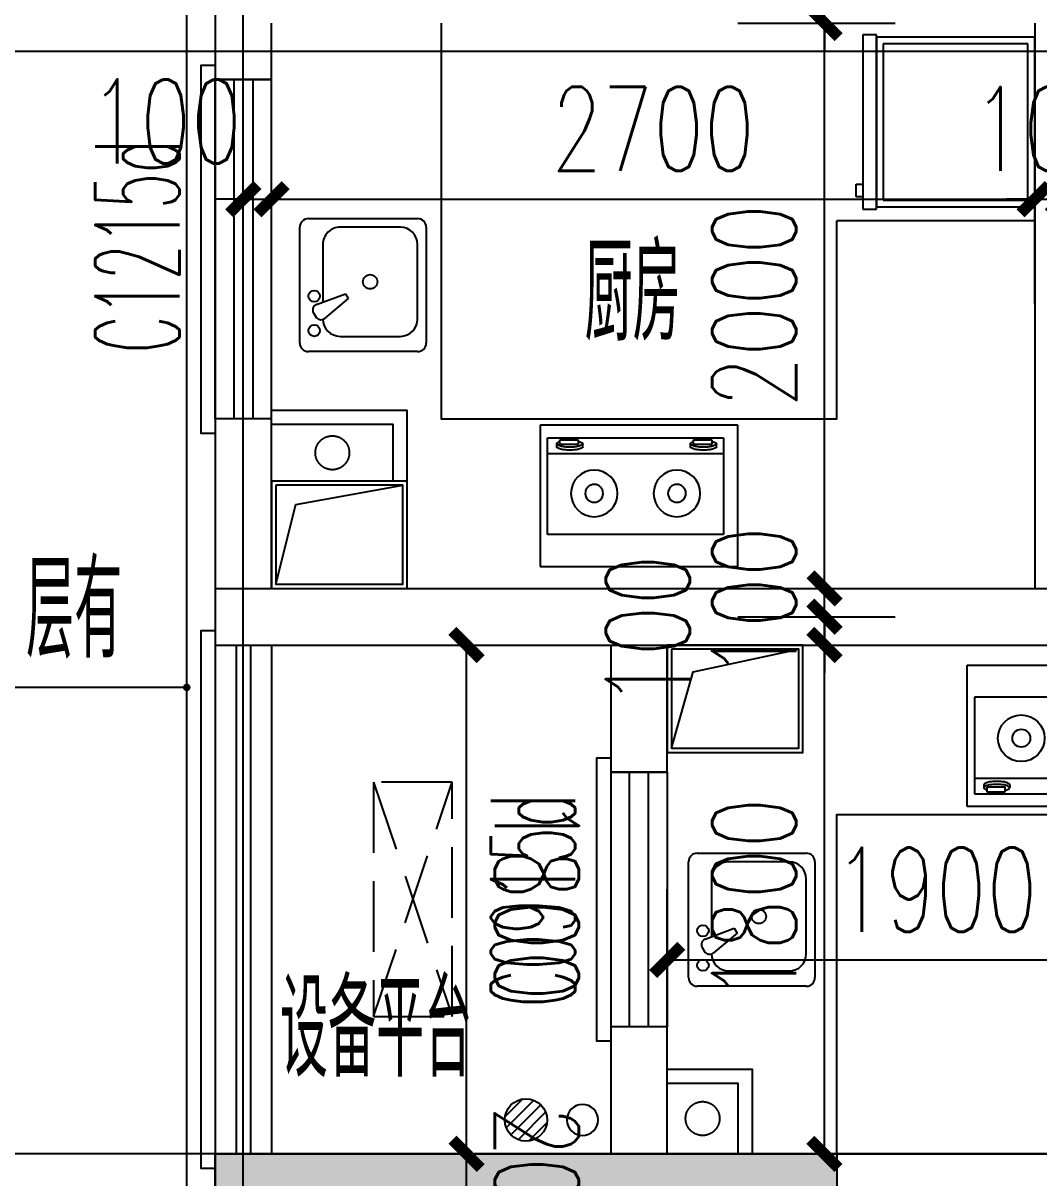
# Model space of a CAD drawing. Extents: x -129588 to 17450, y 1144 to 109436.
# Drawn here: x -44893 to -41299, y 83913 to 87998 of the extents above; entities that cross this region are included whole.
import ezdxf

# ---------------------------------------------------------------- set-up
doc = ezdxf.new("R2010")
doc.units = 0
doc.header["$LTSCALE"] = 1000
doc.header["$MEASUREMENT"] = 0
doc.linetypes.add('DASH', pattern=[0.35, 0.25, -0.1])
doc.linetypes.add('PS', pattern=[3200, 1500, -200, 1500])
for name, color, linetype in [('_S-空调立管', 7, 'Continuous'), ('A-Lvtry', 5, 'Continuous'), ('A-外装饰线脚', 7, 'Continuous'), ('A-烟气道', 105, 'Continuous'), ('A-空调室外机', 5, 'DASH'), ('A-第三道尺寸线', 105, 'Continuous'), ('A-线脚看线', 9, 'Continuous'), ('AE-FLOR', 151, 'Continuous'), ('DIM_LEAD', 3, 'Continuous'), ('DOTE', 16, 'Continuous'), ('NL', 5, 'Continuous'), ('PS', 6, 'PS'), ('PUB_HATCH', 8, 'Continuous'), ('PUB_TEXT', 7, 'Continuous'), ('WALL', 2, 'Continuous'), ('WINDOW', 4, 'Continuous'), ('WINDOW_TEXT', 7, 'Continuous'), ('剪力墙', 6, 'Continuous'), ('商业', 2, 'Continuous'), ('栏杆', 142, 'Continuous')]:
    doc.layers.add(name, color=color, linetype=linetype)
doc.layers.add('A-area(算全面积)', color=21, linetype='Continuous', plot=False)
doc.layers.add('A-area(算半面积)', color=23, linetype='Continuous', plot=False)
doc.styles.add('_TCH_DIM', font='SIMPLEX.shx', dxfattribs={"width": 0.7, "bigfont": 'GBCBIG.shx'})
doc.styles.add('_TCH_DIM_T3', font='SIMPLEX.shx', dxfattribs={"width": 0.705882, "bigfont": 'GBCBIG.shx'})
doc.styles.add('_TCH_WINDOW', font='SIMPLEX.shx', dxfattribs={"width": 0.7, "height": 3.5, "bigfont": 'GBCBIG.shx'})
doc.styles.get("Standard").update_dxf_attribs({"font": 'gbenor.shx', "width": 0.7, "bigfont": 'gbcbig.shx'})
doc.dimstyles.new('_TCH_ARCH&&100', dxfattribs={"dimtxt": 297.5, "dimasz": 100, "dimexe": 250, "dimexo": 300, "dimgap": 100, "dimtad": 1, "dimdec": 0, "dimzin": 0, "dimdsep": 46, "dimtxsty": '_TCH_DIM_T3', "dimblk": 'ARCHTICK', "dimcen": 0.09, "dimclrt": 7, "dimazin": 2, "dimtfac": 1, "dimtdec": 0, "dimtix": 1, "dimtmove": 2, "dimatfit": 3, "dimfxl": 0, "dimtolj": 1, "dimtzin": 0, "dimarcsym": 0})

# ---------------------------------------------------------------- blocks, each defined once
blk = doc.blocks.new('zhouxianssceng0329')
at = {"layer": 'DOTE'}
for p, q in [((-44113.7, 132089.9), (-44113.7, 156469.4)), ((-20013.7, 147298.2), (-44988.6, 147298.2)), ((-3313.7, 143398.2), (-44988.6, 143398.2))]:
    blk.add_line(p, q, dxfattribs=at)
blk = doc.blocks.new('jgjlq030328')
at = {"layer": 'PUB_HATCH'}
blk.add_hatch(color=256, dxfattribs=at).paths.add_polyline_path([(-290535, 16011.9), (-290535, 16911.9), (-288335, 16911.9), (-288335, 16711.9), (-290335, 16711.9), (-290335, 16011.9)])
at = {"layer": '剪力墙'}
blk.add_lwpolyline([(-290535, 16011.9), (-290535, 16911.9), (-288335, 16911.9), (-288335, 16711.9), (-290335, 16711.9), (-290335, 16011.9)], close=True, dxfattribs=at)
blk = doc.blocks.new('zt1')
at = {"layer": 'A-Lvtry', "linetype": 'Continuous'}
for p, q in [((-700, 0), (0, 0)), ((-700, -500), (-700, 0)), ((0, 0), (0, -500)), ((0, -500), (-700, -500))]:
    blk.add_line(p, q, dxfattribs=at)
at = {"layer": 'A-Lvtry'}
for p, q in [((-673.5, -113.1), (-673.5, -455.5)), ((-50.7, -113.1), (-673.5, -113.1)), ((-50.7, -455.5), (-50.7, -113.1)), ((-673.5, -399.8), (-50.7, -399.8)), ((-640.9, -422.1), (-640.8, -433.8)), ((-565.7, -431.5), (-630.4, -431.5)), ((-630.4, -431.5), (-630.4, -448.2)), ((-630.4, -448.2), (-565.7, -448.2)), ((-565.7, -448.2), (-565.7, -431.5)), ((-549.1, -423.2), (-549.1, -433.7)), ((-167.9, -422.1), (-167.8, -433.8)), ((-157.4, -431.5), (-157.4, -448.2)), ((-92.7, -431.5), (-157.4, -431.5)), ((-157.4, -448.2), (-92.7, -448.2)), ((-92.7, -448.2), (-92.7, -431.5)), ((-76.1, -423.2), (-76.1, -433.7)), ((-673.5, -455.5), (-50.7, -455.5))]:
    blk.add_line(p, q, dxfattribs=at)
for points in [[(-549.1, -423.2, 0.259034), (-551, -419.8, 0.076276), (-562.5, -414.9, 0.036515), (-576.1, -412.4, 0.026615), (-594.9, -411.4, 0.026615), (-613.8, -412.4, 0.036515), (-627.3, -414.9, 0.076276), (-638.9, -419.8, 0.259034), (-640.8, -423.2, 0.078462), (-640.6, -424.5, 0.056762)], [(-549.1, -433.7, 0.259034), (-551, -430.3, 0.076276), (-562.5, -425.4, 0.036515), (-576.1, -422.9, 0.026615), (-594.9, -421.9, 0.026615), (-613.8, -422.9, 0.036515), (-627.3, -425.4, 0.076276), (-638.9, -430.3, 0.259034), (-640.8, -433.7, 0.259034), (-638.9, -437.2, 0.056762), (-630.4, -441.2, 0.036515)], [(-565.7, -442.9, 0.008736), (-562.5, -442.1, 0.076276), (-551, -437.2, 0.259034), (-549.1, -433.7, 0.259034)], [(-76.1, -423.2, 0.259034), (-78, -419.8, 0.076276), (-89.5, -414.9, 0.036515), (-103.1, -412.4, 0.026615), (-121.9, -411.4, 0.026615), (-140.8, -412.4, 0.036515), (-154.3, -414.9, 0.076276), (-165.9, -419.8, 0.259034), (-167.8, -423.2, 0.078462), (-167.6, -424.5, 0.056762)], [(-76.1, -433.7, 0.259034), (-78, -430.3, 0.076276), (-89.5, -425.4, 0.036515), (-103.1, -422.9, 0.026615), (-121.9, -421.9, 0.026615), (-140.8, -422.9, 0.036515), (-154.3, -425.4, 0.076276), (-165.9, -430.3, 0.259034), (-167.8, -433.7, 0.259034), (-165.9, -437.2, 0.056762), (-157.4, -441.2, 0.036515)], [(-92.7, -442.9, 0.008736), (-89.5, -442.1, 0.076276), (-78, -437.2, 0.259034), (-76.1, -433.7, 0.259034)]]:
    blk.add_lwpolyline(points, format="xyb", dxfattribs=at)
at = {"layer": 'A-Lvtry', "linetype": 'Continuous'}
for centre, radius in [((-508.4, -258.5), 82.5), ((-215.8, -258.5), 82.5), ((-508.4, -258.5), 31.6), ((-215.8, -258.5), 31.6)]:
    blk.add_circle(centre, radius, dxfattribs=at)
at = {"layer": 'A-Lvtry', "width": 0.8, "flags": 9}
for tag in ['YSIZE', 'XSIZE']:
    blk.add_attdef(tag, (-350, 0), '', height=0.5, dxfattribs=at)
blk = doc.blocks.new('t4')
at = {"layer": 'A-Lvtry'}
for p, q in [((3876514.8, 2551819.5), (3876514.8, 2552229.1)), ((3876545.3, 2552259.6), (3876931.4, 2552259.6)), ((3876961.9, 2552229.1), (3876961.9, 2551819.5)), ((3876819.6, 2552205.6), (3876606.3, 2552205.6)), ((3876545.3, 2552144.6), (3876545.3, 2551880.5)), ((3876790.3, 2552072.2), (3876875.1, 2552142)), ((3876913.8, 2552122.3), (3876905.6, 2552136.5)), ((3876800.4, 2552054.6), (3876790.3, 2552072.2)), ((3876903.3, 2552093.1), (3876800.4, 2552054.6)), ((3876880.6, 2551880.5), (3876880.6, 2552084.6)), ((3876606.3, 2551819.5), (3876819.6, 2551819.5)), ((3876931.4, 2551789), (3876545.3, 2551789))]:
    blk.add_line(p, q, dxfattribs=at)
for centre, major_axis, start_param, end_param in [((3876545.3, 2552229.1), (-21.6, 21.6), -0.785398, 0.785398), ((3876931.4, 2552229.1), (-21.6, 21.6), 3.926991, 5.497787), ((3876606.3, 2552144.6), (-43.1, 43.1), -0.785398, 0.785398), ((3876819.6, 2552144.6), (43.1, 43.1), 5.497787, 7.068583), ((3876911.1, 2552185.3), (-14.4, 14.4), 4.712389, 10.995574), ((3876888, 2552126.3), (14.4, 14.4), 6.021386, 7.757331), ((3876896.2, 2552112.2), (-14.4, 14.4), 2.714645, 4.45059), ((3876911.1, 2552063.4), (14.4, 14.4), 6.283185283893945, 12.56637059107353), ((3876713, 2552012.6), (18, 18), 6.283185283897186, 12.56637059107677), ((3876606.3, 2551880.5), (-43.1, 43.1), 0.785398, 2.356194), ((3876819.6, 2551880.5), (-43.1, 43.1), 2.356194, 3.926991), ((3876545.3, 2551819.5), (21.6, 21.6), 2.356194, 3.926991), ((3876931.4, 2551819.5), (-21.6, 21.6), 2.356194, 3.926991)]:
    blk.add_ellipse(centre, major_axis=major_axis, ratio=1, start_param=start_param, end_param=end_param, dxfattribs=at)
blk = doc.blocks.new('BX1')
at = {"layer": 'A-Lvtry'}
for p, q in [((-560, 8), (-607.7, 8)), ((-607.7, 8), (-607.7, -608)), ((-560, -608), (-560, 8)), ((0, 0), (-560, 0)), ((0, -600), (0, 0)), ((-560, 0), (-560, -600)), ((-24, -24), (-536, -24)), ((-536, -24), (-536, -576)), ((-24, -576), (-24, -24)), ((-631.1, -564.3), (-631.1, -520)), ((-631.1, -520), (-607.7, -520)), ((-607.7, -520), (-607.7, -564.3)), ((-607.7, -564.3), (-631.1, -564.3)), ((-607.7, -608), (-560, -608)), ((-560, -600), (0, -600)), ((-536, -576), (-24, -576))]:
    blk.add_line(p, q, dxfattribs=at)
blk = doc.blocks.new('$TCHSYS$WIN2D')
for p, q in [((-0.5, 0.5), (0.5, 0.5)), ((-0.5, 0.5), (-0.5, -0.5)), ((0.5, 0.5), (0.5, -0.5)), ((0.5, 0.1667), (-0.5, 0.1667)), ((0.5, -0.1667), (-0.5, -0.1667)), ((-0.5, -0.5), (0.5, -0.5))]:
    blk.add_line(p, q)
blk = doc.blocks.new('_ArchTick')
at = {"color": 0, "linetype": 'ByBlock', "const_width": 0.4}
blk.add_lwpolyline([(-0.5, -0.5), (0.5, 0.5)], dxfattribs=at)
blk = doc.blocks.new('*D986')
at = {"layer": 'A-第三道尺寸线', "color": 0, "lineweight": -2, "transparency": 16777216}
for p, q in [((16209.3, 172441.8), (16209.3, 173061.7)), ((16309.3, 172441.8), (16309.3, 173061.7)), ((16209.3, 172811.7), (16109.3, 172811.7)), ((16209.3, 172811.7), (16309.3, 172811.7)), ((16309.3, 172811.7), (16409.3, 172811.7))]:
    blk.add_line(p, q, dxfattribs=at)
at = {"layer": 'Defpoints', "color": 0, "transparency": 16777216}
for p in [(16309.3, 172811.7), (16209.3, 172141.8), (16309.3, 172141.8)]:
    blk.add_point(p, dxfattribs=at)
at = {"layer": 'A-第三道尺寸线', "color": 0, "lineweight": -2, "transparency": 16777216, "xscale": 100, "yscale": 100, "zscale": 100}
blk.add_blockref('_ArchTick', (16209.3, 172811.7), dxfattribs=at)
at = {"layer": 'A-第三道尺寸线', "color": 0, "lineweight": -2, "transparency": 16777216, "xscale": 100, "yscale": 100, "zscale": 100, "rotation": 180}
blk.add_blockref('_ArchTick', (16309.3, 172811.7), dxfattribs=at)
at = {"layer": 'A-第三道尺寸线', "color": 7, "transparency": 16777216, "insert": (15934.3, 173086.7), "char_height": 297.5, "attachment_point": 5, "style": '_TCH_DIM_T3'}
blk.add_mtext('\\A1;100', dxfattribs=at)
blk = doc.blocks.new('*D987')
at = {"layer": 'A-第三道尺寸线', "color": 0, "lineweight": -2, "transparency": 16777216}
for p, q in [((16309.3, 172441.8), (16309.3, 173061.7)), ((19009.3, 172441.8), (19009.3, 173061.7)), ((16309.3, 172811.7), (19009.3, 172811.7))]:
    blk.add_line(p, q, dxfattribs=at)
at = {"layer": 'Defpoints', "color": 0, "transparency": 16777216}
for p in [(19009.3, 172811.7), (16309.3, 172141.8), (19009.3, 172141.8)]:
    blk.add_point(p, dxfattribs=at)
at = {"layer": 'A-第三道尺寸线', "color": 0, "lineweight": -2, "transparency": 16777216, "xscale": 100, "yscale": 100, "zscale": 100, "rotation": 180}
blk.add_blockref('_ArchTick', (16309.3, 172811.7), dxfattribs=at)
at = {"layer": 'A-第三道尺寸线', "color": 0, "lineweight": -2, "transparency": 16777216, "xscale": 100, "yscale": 100, "zscale": 100}
blk.add_blockref('_ArchTick', (19009.3, 172811.7), dxfattribs=at)
at = {"layer": 'A-第三道尺寸线', "color": 7, "transparency": 16777216, "insert": (17659.3, 173060.5), "char_height": 297.5, "attachment_point": 5, "style": '_TCH_DIM_T3'}
blk.add_mtext('\\A1;2700', dxfattribs=at)
blk = doc.blocks.new('*D988')
at = {"layer": 'A-第三道尺寸线', "color": 0, "lineweight": -2, "transparency": 16777216}
for p, q in [((19009.3, 172441.8), (19009.3, 173061.7)), ((19109.3, 172441.8), (19109.3, 173061.7)), ((19009.3, 172811.7), (18909.3, 172811.7)), ((19009.3, 172811.7), (19109.3, 172811.7)), ((19109.3, 172811.7), (19209.3, 172811.7))]:
    blk.add_line(p, q, dxfattribs=at)
at = {"layer": 'Defpoints', "color": 0, "transparency": 16777216}
for p in [(19109.3, 172811.7), (19009.3, 172141.8), (19109.3, 172141.8)]:
    blk.add_point(p, dxfattribs=at)
at = {"layer": 'A-第三道尺寸线', "color": 0, "lineweight": -2, "transparency": 16777216, "xscale": 100, "yscale": 100, "zscale": 100}
blk.add_blockref('_ArchTick', (19009.3, 172811.7), dxfattribs=at)
at = {"layer": 'A-第三道尺寸线', "color": 0, "lineweight": -2, "transparency": 16777216, "xscale": 100, "yscale": 100, "zscale": 100, "rotation": 180}
blk.add_blockref('_ArchTick', (19109.3, 172811.7), dxfattribs=at)
at = {"layer": 'A-第三道尺寸线', "color": 7, "transparency": 16777216, "insert": (19059.3, 173060.5), "char_height": 297.5, "attachment_point": 5, "style": '_TCH_DIM_T3'}
blk.add_mtext('\\A1;100', dxfattribs=at)
blk = doc.blocks.new('*D991')
at = {"layer": 'A-第三道尺寸线', "color": 0, "lineweight": -2, "transparency": 16777216}
for p, q in [((18265.6, 173534.8), (18265.6, 173634.8)), ((17959.3, 173534.8), (18515.6, 173534.8)), ((18265.6, 173434.8), (18265.6, 173534.8)), ((17959.3, 173434.8), (18515.6, 173434.8)), ((18265.6, 173434.8), (18265.6, 173334.8))]:
    blk.add_line(p, q, dxfattribs=at)
at = {"layer": 'Defpoints', "color": 0, "transparency": 16777216}
for p in [(17659.3, 173534.8), (18265.6, 173534.8), (17659.3, 173434.8)]:
    blk.add_point(p, dxfattribs=at)
at = {"layer": 'A-第三道尺寸线', "color": 0, "lineweight": -2, "transparency": 16777216, "xscale": 100, "yscale": 100, "zscale": 100}
for p, rotation in [((18265.6, 173534.8), 270), ((18265.6, 173434.8), 90)]:
    blk.add_blockref('_ArchTick', p, dxfattribs=dict(at, rotation=rotation))
at = {"layer": 'A-第三道尺寸线', "color": 7, "transparency": 16777216, "insert": (17990.6, 173809.8), "char_height": 297.5, "attachment_point": 5, "rotation": 90, "style": '_TCH_DIM_T3'}
blk.add_mtext('\\A1;100', dxfattribs=at)
blk = doc.blocks.new('*D992')
at = {"layer": 'A-第三道尺寸线', "color": 0, "lineweight": -2, "transparency": 16777216}
for p, q in [((17959.3, 173434.8), (18515.6, 173434.8)), ((18265.6, 171434.8), (18265.6, 173434.8)), ((17959.3, 171434.8), (18515.6, 171434.8))]:
    blk.add_line(p, q, dxfattribs=at)
at = {"layer": 'Defpoints', "color": 0, "transparency": 16777216}
for p in [(17659.3, 173434.8), (18265.6, 173434.8), (17659.3, 171434.8)]:
    blk.add_point(p, dxfattribs=at)
at = {"layer": 'A-第三道尺寸线', "color": 0, "lineweight": -2, "transparency": 16777216, "xscale": 100, "yscale": 100, "zscale": 100}
for p, rotation in [((18265.6, 173434.8), 90), ((18265.6, 171434.8), 270)]:
    blk.add_blockref('_ArchTick', p, dxfattribs=dict(at, rotation=rotation))
at = {"layer": 'A-第三道尺寸线', "color": 7, "transparency": 16777216, "insert": (18016.8, 172434.8), "char_height": 297.5, "attachment_point": 5, "rotation": 90, "style": '_TCH_DIM_T3'}
blk.add_mtext('\\A1;2000', dxfattribs=at)
blk = doc.blocks.new('*D993')
at = {"layer": 'A-第三道尺寸线', "color": 0, "lineweight": -2, "transparency": 16777216}
for p, q in [((18265.6, 171434.8), (18265.6, 171534.8)), ((17959.3, 171434.8), (18515.6, 171434.8)), ((18265.6, 171334.8), (18265.6, 171434.8)), ((17959.3, 171334.8), (18515.6, 171334.8)), ((18265.6, 171334.8), (18265.6, 171234.8))]:
    blk.add_line(p, q, dxfattribs=at)
at = {"layer": 'Defpoints', "color": 0, "transparency": 16777216}
for p in [(17659.3, 171434.8), (18265.6, 171434.8), (17659.3, 171334.8)]:
    blk.add_point(p, dxfattribs=at)
at = {"layer": 'A-第三道尺寸线', "color": 0, "lineweight": -2, "transparency": 16777216, "xscale": 100, "yscale": 100, "zscale": 100}
for p, rotation in [((18265.6, 171434.8), 270), ((18265.6, 171334.8), 90)]:
    blk.add_blockref('_ArchTick', p, dxfattribs=dict(at, rotation=rotation))
at = {"layer": 'A-第三道尺寸线', "color": 7, "transparency": 16777216, "insert": (18016.8, 171384.8), "char_height": 297.5, "attachment_point": 5, "rotation": 90, "style": '_TCH_DIM_T3'}
blk.add_mtext('\\A1;100', dxfattribs=at)
blk = doc.blocks.new('*D994')
at = {"layer": 'A-第三道尺寸线', "color": 0, "lineweight": -2, "transparency": 16777216}
for p, q in [((18265.6, 171334.8), (18265.6, 171434.8)), ((17959.3, 171334.8), (18515.6, 171334.8)), ((18265.6, 171234.8), (18265.6, 171334.8)), ((17959.3, 171234.8), (18515.6, 171234.8)), ((18265.6, 171234.8), (18265.6, 171134.8))]:
    blk.add_line(p, q, dxfattribs=at)
at = {"layer": 'Defpoints', "color": 0, "transparency": 16777216}
for p in [(17659.3, 171334.8), (18265.6, 171334.8), (17659.3, 171234.8)]:
    blk.add_point(p, dxfattribs=at)
at = {"layer": 'A-第三道尺寸线', "color": 0, "lineweight": -2, "transparency": 16777216, "xscale": 100, "yscale": 100, "zscale": 100}
for p, rotation in [((18265.6, 171334.8), 270), ((18265.6, 171234.8), 90)]:
    blk.add_blockref('_ArchTick', p, dxfattribs=dict(at, rotation=rotation))
at = {"layer": 'A-第三道尺寸线', "color": 7, "transparency": 16777216, "insert": (17640.6, 171284.8), "char_height": 297.5, "attachment_point": 5, "rotation": 90, "style": '_TCH_DIM_T3'}
blk.add_mtext('\\A1;100', dxfattribs=at)
blk = doc.blocks.new('*D995')
at = {"layer": 'A-第三道尺寸线', "color": 0, "lineweight": -2, "transparency": 16777216}
for p, q in [((17959.3, 171234.8), (18515.6, 171234.8)), ((18265.6, 169434.8), (18265.6, 171234.8)), ((17959.3, 169434.8), (18515.6, 169434.8))]:
    blk.add_line(p, q, dxfattribs=at)
at = {"layer": 'Defpoints', "color": 0, "transparency": 16777216}
for p in [(17659.3, 171234.8), (18265.6, 171234.8), (17659.3, 169434.8)]:
    blk.add_point(p, dxfattribs=at)
at = {"layer": 'A-第三道尺寸线', "color": 0, "lineweight": -2, "transparency": 16777216, "xscale": 100, "yscale": 100, "zscale": 100}
for p, rotation in [((18265.6, 171234.8), 90), ((18265.6, 169434.8), 270)]:
    blk.add_blockref('_ArchTick', p, dxfattribs=dict(at, rotation=rotation))
at = {"layer": 'A-第三道尺寸线', "color": 7, "transparency": 16777216, "insert": (18016.8, 170334.8), "char_height": 297.5, "attachment_point": 5, "rotation": 90, "style": '_TCH_DIM_T3'}
blk.add_mtext('\\A1;1800', dxfattribs=at)
blk = doc.blocks.new('ktswaj')
at = {"linetype": 'DASH'}
blk.add_lwpolyline([(15990.1, 179082.6), (15990.1, 178253.3), (16268.4, 178253.3), (16268.4, 179082.6)], close=True, dxfattribs=at)
for points in [[(15990.1, 179082.6), (16268.4, 178253.3)], [(15990.1, 178253.3), (16268.4, 179082.6)]]:
    blk.add_lwpolyline(points, dxfattribs=at)
blk = doc.blocks.new('*D1006')
at = {"layer": 'A-第三道尺寸线', "color": 0, "lineweight": -2, "transparency": 16777216}
for p, q in [((-7770.7, 171234.8), (-7130.8, 171234.8)), ((-7380.8, 169434.8), (-7380.8, 171234.8)), ((-7770.7, 169434.8), (-7130.8, 169434.8))]:
    blk.add_line(p, q, dxfattribs=at)
at = {"layer": 'Defpoints', "color": 0, "transparency": 16777216}
for p in [(-8070.7, 171234.8), (-7380.8, 171234.8), (-8070.7, 169434.8)]:
    blk.add_point(p, dxfattribs=at)
at = {"layer": 'A-第三道尺寸线', "color": 0, "lineweight": -2, "transparency": 16777216, "xscale": 100, "yscale": 100, "zscale": 100}
for p, rotation in [((-7380.8, 171234.8), 90.00040069436868), ((-7380.8, 169434.8), 270.0004006943687)]:
    blk.add_blockref('_ArchTick', p, dxfattribs=dict(at, rotation=rotation))
at = {"layer": 'A-第三道尺寸线', "color": 7, "transparency": 16777216, "insert": (-7132, 170334.8), "char_height": 297.5, "attachment_point": 5, "rotation": 270.0004, "style": '_TCH_DIM_T3'}
blk.add_mtext('\\A1;1800', dxfattribs=at)
blk = doc.blocks.new('*D1007')
at = {"layer": 'A-第三道尺寸线', "color": 0, "lineweight": -2, "transparency": 16777216}
for p, q in [((-7380.8, 169434.8), (-7380.8, 169534.8)), ((-7770.7, 169434.8), (-7130.8, 169434.8)), ((-7380.8, 169234.6), (-7380.8, 169434.8)), ((-7770.7, 169234.6), (-7130.8, 169234.6)), ((-7380.8, 169234.6), (-7380.8, 169134.6))]:
    blk.add_line(p, q, dxfattribs=at)
at = {"layer": 'Defpoints', "color": 0, "transparency": 16777216}
for p in [(-8070.7, 169434.8), (-7380.8, 169434.8), (-8070.7, 169234.6)]:
    blk.add_point(p, dxfattribs=at)
at = {"layer": 'A-第三道尺寸线', "color": 0, "lineweight": -2, "transparency": 16777216, "xscale": 100, "yscale": 100, "zscale": 100}
for p, rotation in [((-7380.8, 169434.8), 270.0004006943688), ((-7380.8, 169234.6), 90.00040069436872)]:
    blk.add_blockref('_ArchTick', p, dxfattribs=dict(at, rotation=rotation))
at = {"layer": 'A-第三道尺寸线', "color": 7, "transparency": 16777216, "insert": (-7132, 169334.7), "char_height": 297.5, "attachment_point": 5, "rotation": 270.0004, "style": '_TCH_DIM_T3'}
blk.add_mtext('\\A1;200', dxfattribs=at)
blk = doc.blocks.new('*D1024')
at = {"layer": 'A-第三道尺寸线', "color": 0, "lineweight": -2, "transparency": 16777216}
for p, q in [((-6670.7, 169734.8), (-6670.7, 170370.7)), ((-4770.7, 169734.8), (-4770.7, 170370.7)), ((-6670.7, 170120.7), (-4770.7, 170120.7))]:
    blk.add_line(p, q, dxfattribs=at)
at = {"layer": 'Defpoints', "color": 0, "transparency": 16777216}
for p in [(-4770.7, 170120.7), (-6670.7, 169434.8), (-4770.7, 169434.8)]:
    blk.add_point(p, dxfattribs=at)
at = {"layer": 'A-第三道尺寸线', "color": 0, "lineweight": -2, "transparency": 16777216, "xscale": 100, "yscale": 100, "zscale": 100, "rotation": 180}
blk.add_blockref('_ArchTick', (-6670.7, 170120.7), dxfattribs=at)
at = {"layer": 'A-第三道尺寸线', "color": 0, "lineweight": -2, "transparency": 16777216, "xscale": 100, "yscale": 100, "zscale": 100}
blk.add_blockref('_ArchTick', (-4770.7, 170120.7), dxfattribs=at)
at = {"layer": 'A-第三道尺寸线', "color": 7, "transparency": 16777216, "insert": (-5720.7, 170369.5), "char_height": 297.5, "attachment_point": 5, "style": '_TCH_DIM_T3'}
blk.add_mtext('\\A1;1900', dxfattribs=at)
blk = doc.blocks.new('ssxianjiao0329')
at = {"layer": 'A-线脚看线'}
for points in [[(-44213.7, 147248.2), (-44263.7, 147248.2), (-44263.7, 145948.2), (-44213.7, 145948.2)], [(-44213.7, 145248.2), (-44263.7, 145248.2), (-44263.7, 143348.2), (-44213.7, 143348.2)], [(-42813.7, 144798.2), (-42863.7, 144798.2), (-42863.7, 143798.2), (-42813.7, 143798.2)]]:
    blk.add_lwpolyline(points, dxfattribs=at)
blk = doc.blocks.new('_LV13')
at = {"color": 0}
for p, q in [((-0.071, 0.495), (-0.495, 0.071)), ((0.183, 0.465), (-0.465, -0.183)), ((0.354, 0.354), (-0.354, -0.354)), ((0.465, 0.183), (-0.183, -0.465)), ((0.495, -0.071), (0.071, -0.495))]:
    blk.add_line(p, q, dxfattribs=at)
blk.add_circle((0, 0), 0.5)
blk = doc.blocks.new('fjdsajkjjg0505')
at = {"layer": '_S-空调立管'}
blk.add_lwpolyline([(-190567.9, 101388.5, 1), (-190677.9, 101388.5, 1)], format="xyb", close=True, dxfattribs=at)
at = {"layer": 'NL', "ltscale": 0.5, "extrusion": (0, 0, -1), "xscale": -150, "yscale": 150, "zscale": -150}
blk.add_blockref('_LV13', (190822.9, 101388.5), dxfattribs=at)
blk = doc.blocks.new('a1HUXING0323')
at = {"layer": 'A-Lvtry'}
blk.add_line((19009.3, 172734.8), (18309.3, 172734.8), dxfattribs=at)
blk.add_lwpolyline([(16909.3, 173434.8), (16909.3, 172034.8), (18309.3, 172034.8), (18309.3, 172734.8)], dxfattribs=at)
at = {"layer": 'A-烟气道'}
for points in [[(16309.3, 171814.8), (16309.3, 171434.8), (16789.3, 171434.8), (16789.3, 171814.8)], [(16324.3, 171799.8), (16324.3, 171449.8), (16774.3, 171449.8), (16774.3, 171799.8)]]:
    blk.add_lwpolyline(points, close=True, dxfattribs=at)
blk.add_lwpolyline([(16324.3, 171449.8), (16395.3, 171731.9), (16774.3, 171799.8)], dxfattribs=at)
at = {"layer": 'PS', "ltscale": 0.5}
blk.add_circle((16524.3, 171914.8), 60, dxfattribs=at)
at = {"layer": 'WALL'}
for p, q in [((16109.3, 173534.8), (16109.3, 173234.8)), ((16309.3, 173234.8), (16309.3, 173434.8)), ((19009.3, 173434.8), (19009.3, 171434.8)), ((16109.3, 173234.8), (16309.3, 173234.8)), ((16309.3, 172034.8), (16109.3, 172034.8)), ((16109.3, 172034.8), (16109.3, 171234.8)), ((16309.3, 171434.8), (16309.3, 172034.8)), ((16309.3, 171434.8), (19009.3, 171434.8)), ((16109.3, 171234.8), (19009.3, 171234.8)), ((19009.3, 171234.8), (21309.3, 171234.8))]:
    blk.add_line(p, q, dxfattribs=at)
for points in [[(16789.3, 171814.8), (16789.3, 172064.8), (16309.3, 172064.8)], [(16739.3, 171814.8), (16739.3, 172014.8), (16309.3, 172014.8)]]:
    blk.add_lwpolyline(points, dxfattribs=at)
at = {"layer": 'A-Lvtry', "extrusion": (-3.92285e-11, -1.08889e-08, 1)}
blk.add_blockref('BX1', (19009.3, 173384.8), dxfattribs=at)
at = {"layer": 'A-Lvtry', "extrusion": (3.92285e-11, -1.08889e-08, 1), "xscale": -1.000000000000016, "rotation": 180}
blk.add_blockref('zt1', (17959.3, 171512.7), dxfattribs=at)
at = {"layer": 'WINDOW'}
ref = blk.add_blockref('$TCHSYS$WIN2D', (16209.3, 172634.8), dxfattribs=dict(at, xscale=-1200, yscale=200, zscale=-1200, rotation=270))
ref.add_attrib('A', 'C1215d', (15983, 172267.3), dxfattribs={"layer": 'WINDOW_TEXT', "height": 297.5, "rotation": 90, "style": '_TCH_WINDOW', "width": 0.494118})
at = {"layer": '商业', "extrusion": (0, 0, -1), "xscale": -1, "zscale": -1, "rotation": 180}
blk.add_blockref('t4', (-3893371.2, 2724532.2), dxfattribs=at)
at = {"layer": 'PUB_TEXT', "width": 0.7}
blk.add_text('厨房', height=337.59, dxfattribs=at).set_placement((17417, 172311.2))
at = {"layer": 'A-第三道尺寸线'}
for base, p1, p2, angle, picture, middle in [((18265.6, 173534.8), (17659.3, 173434.8), (17659.3, 173534.8), 90, '*D991', (17990.6, 173809.8)), ((16309.3, 172811.7), (16209.3, 172141.8), (16309.3, 172141.8), 0, '*D986', (15934.3, 173086.7)), ((18265.6, 171334.8), (17659.3, 171234.8), (17659.3, 171334.8), 90, '*D994', (17640.6, 171284.8))]:
    dim = blk.add_linear_dim(base=base, p1=p1, p2=p2, angle=angle, dimstyle='_TCH_ARCH&&100', dxfattribs=at)
    dim.commit()
    dim.dimension.update_dxf_attribs({"geometry": picture, "text_midpoint": middle, "dimtype": 161})
for p1, p2, distance, picture, middle in [((17659.3, 171434.8), (17659.3, 173434.8), -606.3, '*D992', (18016.8, 172434.8)), ((16309.3, 172141.8), (19009.3, 172141.8), 669.9, '*D987', (17659.3, 173060.5)), ((19009.3, 172141.8), (19109.3, 172141.8), 669.9, '*D988', (19059.3, 173060.5)), ((17659.3, 171334.8), (17659.3, 171434.8), -606.3, '*D993', (18016.8, 171384.8)), ((17659.3, 169434.8), (17659.3, 171234.8), -606.3, '*D995', (18016.8, 170334.8))]:
    dim = blk.add_aligned_dim(p1=p1, p2=p2, distance=distance, dimstyle='_TCH_ARCH&&100', dxfattribs=at)
    dim.commit()
    dim.dimension.update_dxf_attribs({"geometry": picture, "text_midpoint": middle})
blk = doc.blocks.new('a2huxing0322')
at = {"layer": 'A-Lvtry'}
blk.add_lwpolyline([(-6070.7, 169434.8), (-6070.7, 170634.8), (-3270.7, 170634.8)], dxfattribs=at)
at = {"layer": 'A-烟气道'}
for points in [[(-6670.7, 171234.8), (-6670.7, 170854.8), (-6190.7, 170854.8), (-6190.7, 171234.8)], [(-6655.7, 171219.8), (-6655.7, 170869.8), (-6205.7, 170869.8), (-6205.7, 171219.8)]]:
    blk.add_lwpolyline(points, close=True, dxfattribs=at)
blk.add_lwpolyline([(-6655.7, 170869.8), (-6578.5, 171140.2), (-6205.7, 171219.8)], dxfattribs=at)
at = {"layer": 'AE-FLOR'}
for points in [[(-8270.7, 171234.8), (-8270.7, 169434.8)], [(-8070.7, 171234.8), (-8070.7, 169434.8)]]:
    blk.add_lwpolyline(points, dxfattribs=at)
at = {"layer": 'PS', "ltscale": 0.5}
blk.add_circle((-6545.7, 169559.8), 60, dxfattribs=at)
at = {"layer": 'WALL'}
for p, q in [((-8270.7, 171434.8), (-6770.7, 171434.8)), ((-8270.7, 171434.8), (-8270.7, 171234.8)), ((-6770.7, 171434.8), (-3070.7, 171434.8)), ((-8270.7, 171234.8), (-6870.7, 171234.8)), ((-6870.7, 171234.8), (-6870.7, 170784.8)), ((-6670.7, 170784.8), (-6670.7, 171234.8)), ((-6670.7, 171234.8), (-3270.7, 171234.8)), ((-6870.7, 170784.8), (-6670.7, 170784.8)), ((-6670.7, 169884.8), (-6870.7, 169884.8)), ((-6870.7, 169884.8), (-6870.7, 169434.8)), ((-6670.7, 169434.8), (-6670.7, 169884.8)), ((-8270.7, 169434.8), (-8170.7, 169434.8)), ((-8270.7, 169434.8), (-8270.7, 169234.8)), ((-8170.7, 169434.8), (-6870.7, 169434.8)), ((-6670.7, 169434.8), (-4770.7, 169434.8))]:
    blk.add_line(p, q, dxfattribs=at)
for points in [[(-6670.7, 169734.8), (-6370.7, 169734.8), (-6370.7, 169434.8)], [(-6670.7, 169684.8), (-6420.7, 169684.8), (-6420.7, 169434.8)]]:
    blk.add_lwpolyline(points, dxfattribs=at)
at = {"layer": '栏杆'}
for points in [[(-8195.7, 171234.8), (-8195.7, 169434.8)], [(-8145.7, 171234.8), (-8145.7, 169434.8)]]:
    blk.add_lwpolyline(points, dxfattribs=at)
at = {"layer": 'A-Lvtry', "extrusion": (-3.92285e-11, -1.08889e-08, -1), "xscale": -1, "zscale": -1, "rotation": 359.9999986659787}
blk.add_blockref('zt1', (4909.7, 171163.7), dxfattribs=at)
at = {"layer": 'A-空调室外机'}
blk.add_blockref('ktswaj', (-23700, -8333.1), dxfattribs=at)
at = {"layer": 'WINDOW'}
ref = blk.add_blockref('$TCHSYS$WIN2D', (-6770.7, 170334.8), dxfattribs=dict(at, xscale=900, yscale=200, zscale=900, rotation=270))
ref.add_attrib('A', 'C0915d', (-6997, 169953.3), dxfattribs={"layer": 'WINDOW_TEXT', "height": 297.5, "rotation": 90, "style": '_TCH_WINDOW', "width": 0.494118})
at = {"layer": '商业', "extrusion": (0, 0, -1), "xscale": -1, "zscale": -1, "rotation": 180}
blk.add_blockref('t4', (-3870366.6, 2722287.4), dxfattribs=at)
at = {"layer": 'PUB_TEXT', "width": 0.7}
blk.add_text('设备平台', height=337.59, dxfattribs=at).set_placement((-8041.2, 169707.9))
at = {"layer": 'A-第三道尺寸线'}
for p1, p2, distance, picture, middle in [((-8070.7, 169434.8), (-8070.7, 171234.8), -690, '*D1006', (-7132, 170334.8)), ((-6670.7, 169434.8), (-4770.7, 169434.8), 685.9, '*D1024', (-5720.7, 170369.5)), ((-8070.7, 169234.6), (-8070.7, 169434.8), -690, '*D1007', (-7132, 169334.7))]:
    dim = blk.add_aligned_dim(p1=p1, p2=p2, distance=distance, dimstyle='_TCH_ARCH&&100', dxfattribs=at)
    dim.commit()
    dim.dimension.update_dxf_attribs({"geometry": picture, "text_midpoint": middle})

msp = doc.modelspace()

# ---------------------------------------------------------------- block references
msp.add_blockref('zhouxianssceng0329', (0, -59400))
at = {"layer": '剪力墙'}
msp.add_blockref('jgjlq030328', (246321.3, 67086.3), dxfattribs=at)

# ---------------------------------------------------------------- next in the draw order: block references
msp.add_blockref('a1HUXING0323', (-60323, -85436.5))

# ---------------------------------------------------------------- next in the draw order: block references
msp.add_blockref('a2huxing0322', (-35943, -85436.6))

# ---------------------------------------------------------------- next in the draw order: linework, layer by layer
at = {"layer": 'A-area(算全面积)'}
msp.add_lwpolyline([(-44213.7, 94298.2), (-44213.7, 85798.2), (-42813.7, 85798.2), (-42813.7, 83998.2), (-44213.7, 83998.2), (-44213.7, 75098.2), (-40813.7, 75098.2), (-37313.7, 75098.2), (-33813.7, 75098.2), (-27213.7, 75098.2)], dxfattribs=at)
at = {"layer": 'A-外装饰线脚'}
msp.add_lwpolyline([(-40813.7, 74298.2), (-43813.7, 74298.2), (-43813.7, 74998.2), (-44313.7, 74998.2), (-44313.7, 96298.2), (-39913.7, 96298.2), (-39913.7, 96198.2), (-37113.7, 96198.2), (-37113.7, 95498.2), (-36413.7, 95498.2), (-36413.7, 90698.2), (-37113.7, 90698.2), (-37113.7, 90298.2), (-33713.7, 90298.2), (-33713.7, 89548.2)], dxfattribs=at)
at = {"layer": 'DIM_LEAD'}
for p, q in [((-44479.5, 85648.2), (-45987.3, 85648.2)), ((-44313.7, 85648.2), (-44479.5, 85648.2))]:
    msp.add_line(p, q, dxfattribs=at)
at = {"layer": 'DIM_LEAD', "const_width": 13.3}
msp.add_lwpolyline([(-44307, 85648.2, 1), (-44320.4, 85648.2, 1)], format="xyb", close=True, dxfattribs=at)

# ---------------------------------------------------------------- next in the draw order: block references
msp.add_blockref('ssxianjiao0329', (0, -59400))
at = {"layer": 'A-area(算半面积)'}
msp.add_blockref('fjdsajkjjg0505', (147709.2, -17270.3, 0), dxfattribs=at)

# ---------------------------------------------------------------- next in the draw order: texts
at = {"layer": 'PUB_TEXT', "style": '_TCH_DIM', "width": 0.7}
msp.add_text('层有', height=337.59, dxfattribs=at).set_placement((-44882.2, 85753.2))

doc.saveas('drawing.dxf')
